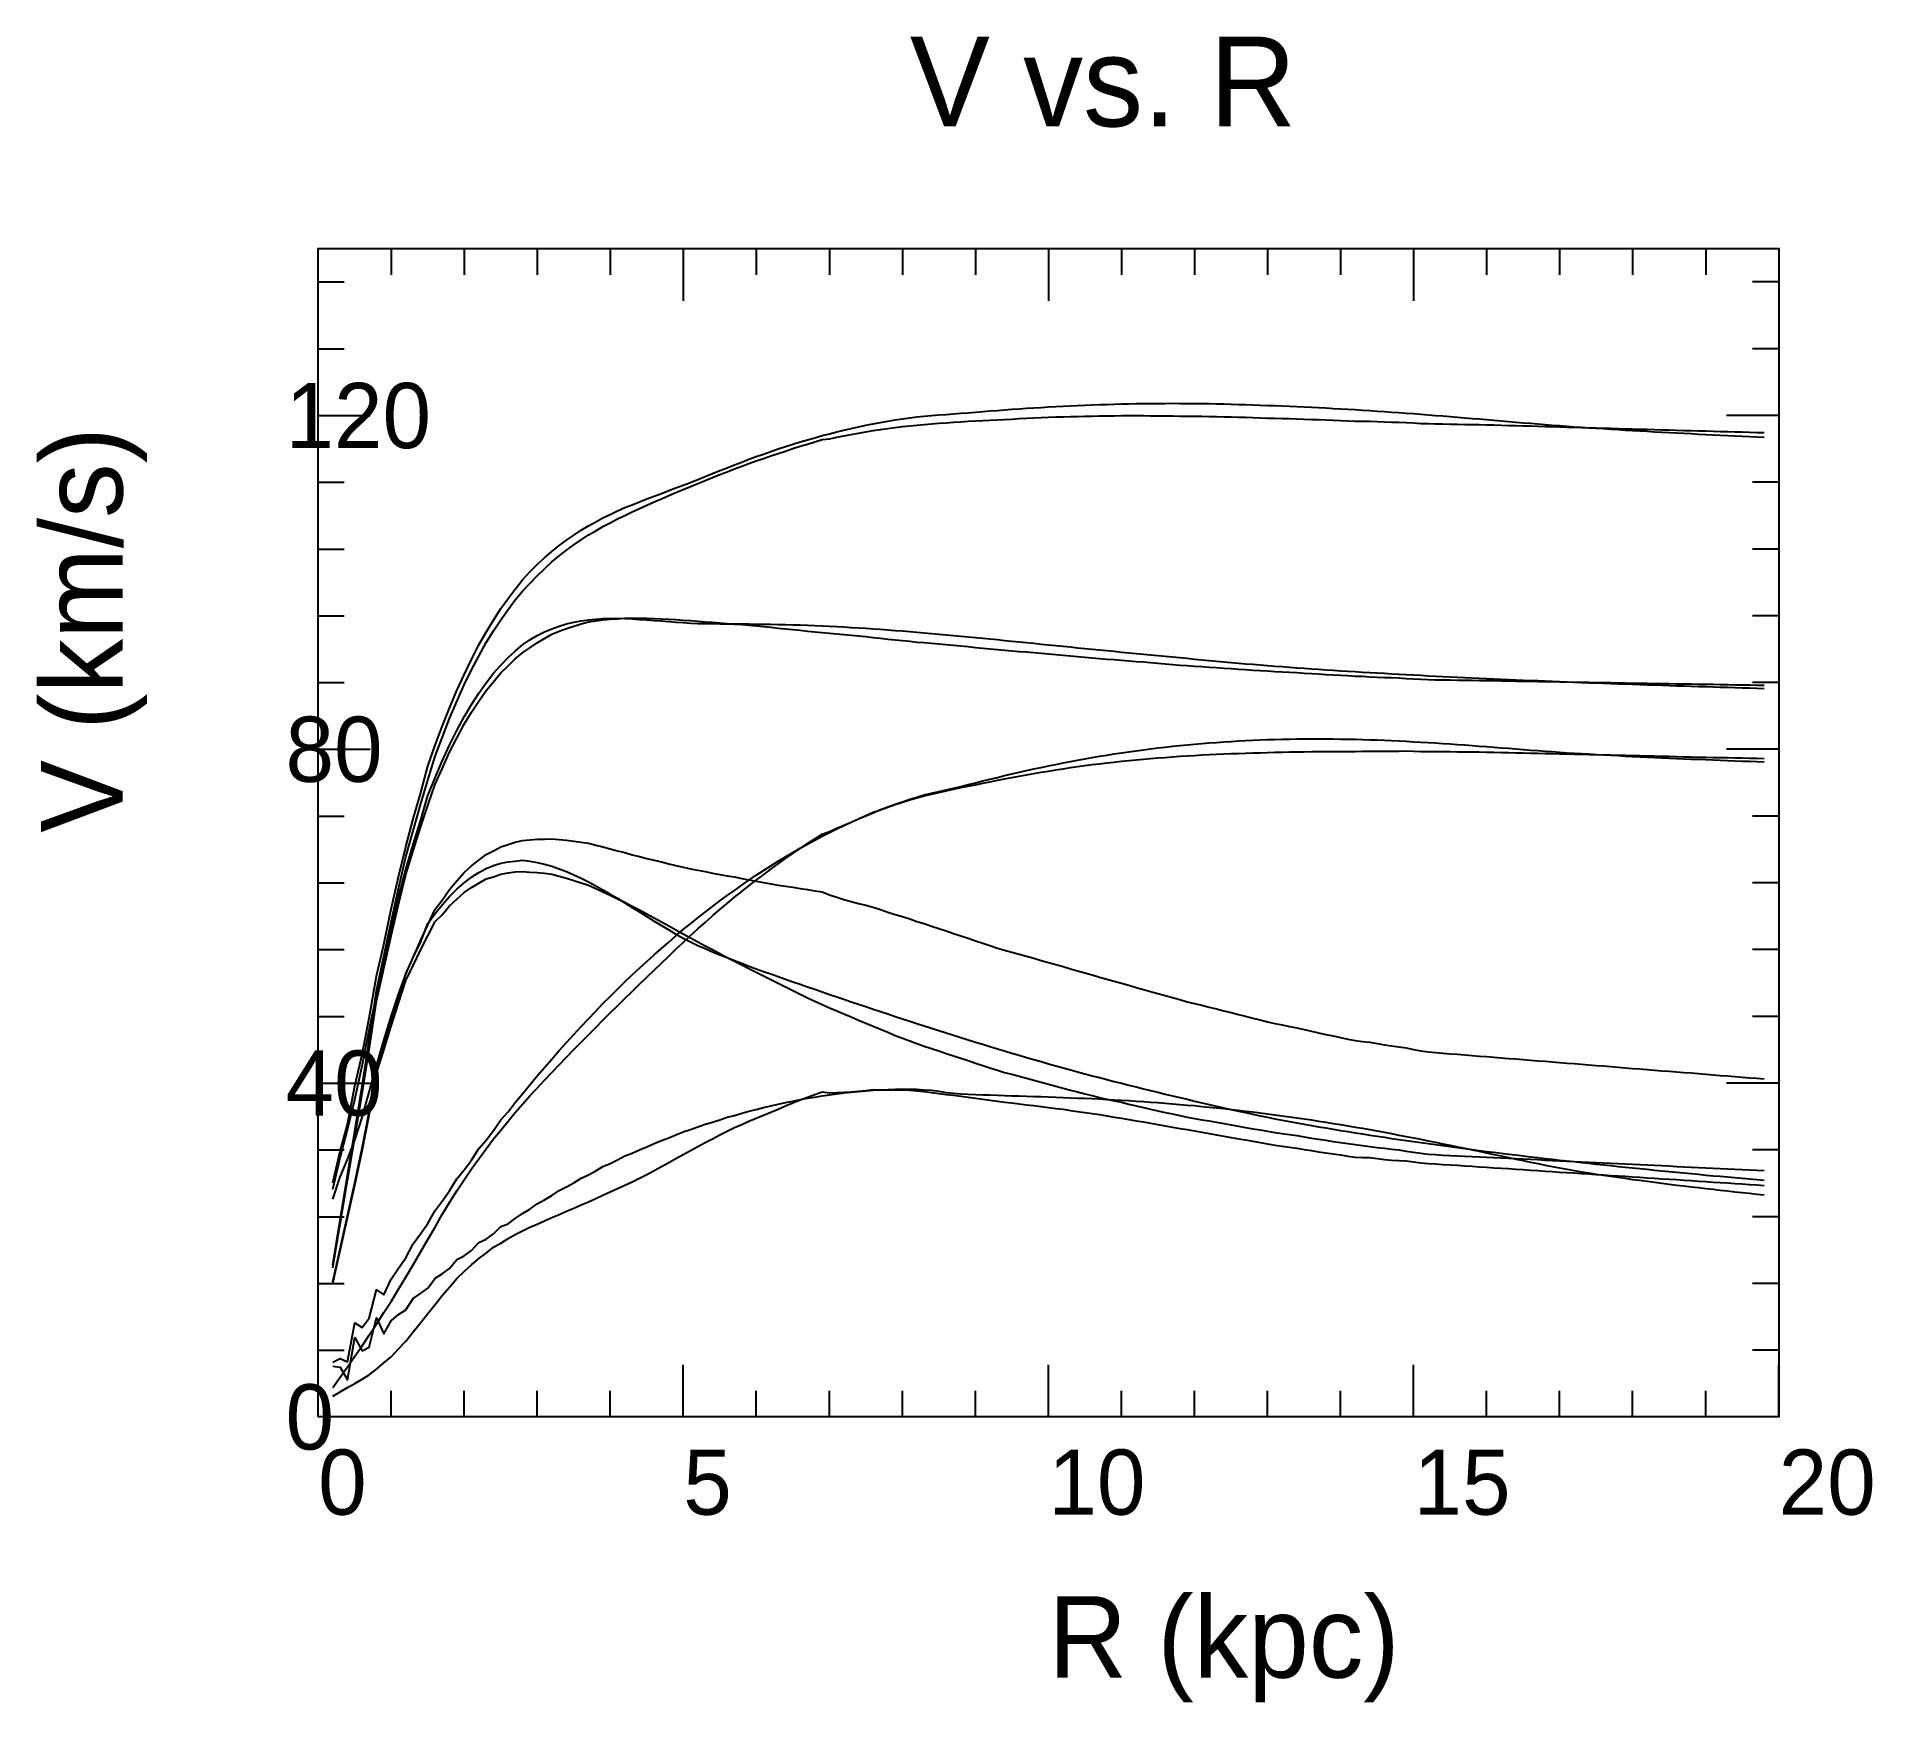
# Model space of a CAD drawing. Extents: x -35 to 191, y -35 to 169.
import ezdxf

# ---------------------------------------------------------------- set-up
doc = ezdxf.new("R2010")
doc.units = 0

msp = doc.modelspace()

# ---------------------------------------------------------------- linework, layer by layer
at = {"color": 0}
for p, q in [((8.96, 143.35), (8.96, 140.15)), ((17.92, 143.35), (17.92, 140.15)), ((26.88, 143.35), (26.88, 140.15)), ((35.84, 143.35), (35.84, 140.15)), ((44.8, 143.35), (44.8, 136.95)), ((53.76, 143.35), (53.76, 140.15)), ((62.72, 143.35), (62.72, 140.15)), ((71.68, 143.35), (71.68, 140.15)), ((80.64, 143.35), (80.64, 140.15)), ((89.6, 143.35), (89.6, 136.95)), ((98.56, 143.35), (98.56, 140.15)), ((107.52, 143.35), (107.52, 140.15)), ((116.48, 143.35), (116.48, 140.15)), ((125.44, 143.35), (125.44, 140.15)), ((134.4, 143.35), (134.4, 136.95)), ((143.36, 143.35), (143.36, 140.15)), ((152.32, 143.35), (152.32, 140.15)), ((161.28, 143.35), (161.28, 140.15)), ((170.24, 143.35), (170.24, 140.15)), ((179.2, 143.35), (179.2, 136.95)), ((0, 139.26), (3.2, 139.26)), ((179.2, 139.26), (176, 139.26)), ((0, 131.06), (3.2, 131.06)), ((179.2, 131.06), (176, 131.06)), ((0, 122.87), (6.4, 122.87)), ((179.2, 122.87), (172.8, 122.87)), ((0, 114.68), (3.2, 114.68)), ((179.2, 114.68), (176, 114.68)), ((0, 106.49), (3.2, 106.49)), ((179.2, 106.49), (176, 106.49)), ((0, 98.3), (3.2, 98.3)), ((179.2, 98.3), (176, 98.3)), ((0, 90.11), (3.2, 90.11)), ((179.2, 90.11), (176, 90.11)), ((0, 81.92), (6.4, 81.92)), ((179.2, 81.92), (172.8, 81.92)), ((0, 73.72), (3.2, 73.72)), ((179.2, 73.72), (176, 73.72)), ((0, 65.53), (3.2, 65.53)), ((179.2, 65.53), (176, 65.53)), ((0, 57.34), (3.2, 57.34)), ((179.2, 57.34), (176, 57.34)), ((0, 49.15), (3.2, 49.15)), ((179.2, 49.15), (176, 49.15)), ((0, 40.96), (6.4, 40.96)), ((179.2, 40.96), (172.8, 40.96)), ((0, 32.77), (3.2, 32.77)), ((179.2, 32.77), (176, 32.77)), ((0, 24.57), (3.2, 24.57)), ((179.2, 24.57), (176, 24.57)), ((0, 16.38), (3.2, 16.38)), ((179.2, 16.38), (176, 16.38)), ((0, 8.19), (3.2, 8.19)), ((179.2, 8.19), (176, 8.19)), ((44.8, 0), (44.8, 6.4)), ((89.6, 0), (89.6, 6.4)), ((134.4, 0), (134.4, 6.4)), ((179.2, 0), (179.2, 6.4)), ((8.96, 0), (8.96, 3.2)), ((17.92, 0), (17.92, 3.2)), ((26.88, 0), (26.88, 3.2)), ((35.84, 0), (35.84, 3.2)), ((53.76, 0), (53.76, 3.2)), ((62.72, 0), (62.72, 3.2)), ((71.68, 0), (71.68, 3.2)), ((80.64, 0), (80.64, 3.2)), ((98.56, 0), (98.56, 3.2)), ((107.52, 0), (107.52, 3.2)), ((116.48, 0), (116.48, 3.2)), ((125.44, 0), (125.44, 3.2)), ((143.36, 0), (143.36, 3.2)), ((152.32, 0), (152.32, 3.2)), ((161.28, 0), (161.28, 3.2)), ((170.24, 0), (170.24, 3.2))]:
    msp.add_line(p, q, dxfattribs=at)
msp.add_lwpolyline([(0, 0), (0, 143.35), (179.2, 143.35), (179.2, 0)], close=True, dxfattribs=at)
at = {"color": 3}
for points in [[(1.79, 28.74), (2.69, 32.59), (3.58, 35.87), (4.48, 40.63), (5.38, 44.45), (6.27, 48.94), (7.17, 54.06), (8.06, 57.95), (8.96, 62.31), (9.86, 66.28), (10.75, 69.95), (11.65, 73.39), (12.54, 76.46), (13.44, 79.84), (14.34, 82.41), (15.23, 84.73), (16.13, 86.95), (17.02, 89.14), (17.92, 91.07), (18.82, 92.92), (19.71, 94.72), (20.61, 96.27), (21.5, 97.77), (22.4, 99.19), (23.3, 100.4), (24.19, 101.57), (25.09, 102.71), (25.98, 103.68), (26.88, 104.59), (27.78, 105.42), (28.67, 106.2), (29.57, 106.93), (30.46, 107.59), (31.36, 108.21), (32.26, 108.81), (33.15, 109.33), (34.05, 109.82), (34.94, 110.31), (35.84, 110.73), (36.74, 111.16), (37.63, 111.57), (38.53, 111.93), (39.42, 112.29), (40.32, 112.64), (41.22, 112.99), (42.11, 113.32), (43.01, 113.66), (43.9, 114), (44.8, 114.34), (45.7, 114.67), (46.59, 115.03), (47.49, 115.39), (48.38, 115.75), (49.28, 116.11), (50.18, 116.47), (51.07, 116.82), (51.97, 117.16), (52.86, 117.5), (53.76, 117.83), (54.66, 118.15), (55.55, 118.47), (56.45, 118.78), (57.34, 119.06), (58.24, 119.35), (59.14, 119.63), (60.03, 119.89), (60.93, 120.15), (61.82, 120.4), (62.72, 120.64), (63.62, 120.87), (64.51, 121.09), (65.41, 121.29), (66.3, 121.49), (67.2, 121.68), (68.1, 121.86), (68.99, 122.03), (69.89, 122.18), (70.78, 122.33), (71.68, 122.47), (72.58, 122.59), (73.47, 122.7), (74.37, 122.81), (75.26, 122.89), (76.16, 122.95), (77.06, 123.01), (77.95, 123.07), (78.85, 123.15), (79.74, 123.22), (80.64, 123.29), (81.54, 123.36), (82.43, 123.43), (83.33, 123.5), (84.22, 123.57), (85.12, 123.64), (86.02, 123.7), (86.91, 123.76), (87.81, 123.82), (88.7, 123.87), (89.6, 123.93), (90.5, 123.97), (91.39, 124.02), (92.29, 124.07), (93.18, 124.1), (94.08, 124.14), (94.98, 124.18), (95.87, 124.21), (96.77, 124.24), (97.66, 124.27), (98.56, 124.29), (99.46, 124.31), (100.35, 124.33), (101.25, 124.34), (102.14, 124.35), (103.04, 124.36), (103.94, 124.36), (104.83, 124.37), (105.73, 124.36), (106.62, 124.36), (107.52, 124.35), (108.42, 124.34), (109.31, 124.33), (110.21, 124.31), (111.1, 124.29), (112, 124.27), (112.9, 124.24), (113.79, 124.22), (114.69, 124.19), (115.58, 124.16), (116.48, 124.12), (117.38, 124.09), (118.27, 124.05), (119.17, 124.02), (120.06, 123.98), (120.96, 123.94), (121.86, 123.89), (122.75, 123.85), (123.65, 123.8), (124.54, 123.75), (125.44, 123.7), (126.34, 123.65), (127.23, 123.59), (128.13, 123.54), (129.02, 123.48), (129.92, 123.42), (130.82, 123.36), (131.71, 123.3), (132.61, 123.23), (133.5, 123.17), (134.4, 123.1), (135.3, 123.03), (136.19, 122.96), (137.09, 122.89), (137.98, 122.82), (138.88, 122.75), (139.78, 122.67), (140.67, 122.6), (141.57, 122.52), (142.46, 122.45), (143.36, 122.37), (144.26, 122.29), (145.15, 122.22), (146.05, 122.14), (146.94, 122.07), (147.84, 121.99), (148.74, 121.92), (149.63, 121.84), (150.53, 121.77), (151.42, 121.7), (152.32, 121.63), (153.22, 121.56), (154.11, 121.5), (155.01, 121.44), (155.9, 121.38), (156.8, 121.32), (157.7, 121.26), (158.59, 121.2), (159.49, 121.15), (160.38, 121.09), (161.28, 121.04), (162.18, 120.99), (163.07, 120.94), (163.97, 120.89), (164.86, 120.84), (165.76, 120.79), (166.66, 120.74), (167.55, 120.69), (168.45, 120.65), (169.34, 120.6), (170.24, 120.56), (171.14, 120.51), (172.03, 120.47), (172.93, 120.43), (173.82, 120.38), (174.72, 120.34), (175.62, 120.3), (176.51, 120.26), (177.41, 120.22)], [(1.79, 27.94), (2.69, 31.79), (3.58, 35.23), (4.48, 38.96), (5.38, 43.07), (6.27, 47.41), (7.17, 51.77), (8.06, 55.98), (8.96, 59.98), (9.86, 63.71), (10.75, 67.18), (11.65, 70.25), (12.54, 73.08), (13.44, 76.23), (14.34, 78.41), (15.23, 80.48), (16.13, 82.41), (17.02, 84.21), (17.92, 85.88), (18.82, 87.41), (19.71, 88.81), (20.61, 90.08), (21.5, 91.24), (22.4, 92.25), (23.3, 93.16), (24.19, 93.97), (25.09, 94.74), (25.98, 95.34), (26.88, 95.86), (27.78, 96.31), (28.67, 96.7), (29.57, 97.02), (30.46, 97.3), (31.36, 97.51), (32.26, 97.69), (33.15, 97.82), (34.05, 97.9), (34.94, 97.95), (35.84, 97.98), (36.74, 97.99), (37.63, 97.96), (38.53, 97.92), (39.42, 97.86), (40.32, 97.8), (41.22, 97.73), (42.11, 97.66), (43.01, 97.59), (43.9, 97.52), (44.8, 97.46), (45.7, 97.4), (46.59, 97.37), (47.49, 97.35), (48.38, 97.34), (49.28, 97.33), (50.18, 97.33), (51.07, 97.32), (51.97, 97.31), (52.86, 97.3), (53.76, 97.29), (54.66, 97.28), (55.55, 97.27), (56.45, 97.25), (57.34, 97.23), (58.24, 97.2), (59.14, 97.17), (60.03, 97.14), (60.93, 97.11), (61.82, 97.07), (62.72, 97.03), (63.62, 96.98), (64.51, 96.93), (65.41, 96.88), (66.3, 96.83), (67.2, 96.77), (68.1, 96.71), (68.99, 96.64), (69.89, 96.58), (70.78, 96.51), (71.68, 96.44), (72.58, 96.37), (73.47, 96.29), (74.37, 96.21), (75.26, 96.14), (76.16, 96.06), (77.06, 95.97), (77.95, 95.89), (78.85, 95.81), (79.74, 95.72), (80.64, 95.63), (81.54, 95.55), (82.43, 95.46), (83.33, 95.37), (84.22, 95.28), (85.12, 95.19), (86.02, 95.1), (86.91, 95.01), (87.81, 94.92), (88.7, 94.83), (89.6, 94.74), (90.5, 94.65), (91.39, 94.56), (92.29, 94.47), (93.18, 94.38), (94.08, 94.29), (94.98, 94.2), (95.87, 94.12), (96.77, 94.03), (97.66, 93.94), (98.56, 93.85), (99.46, 93.77), (100.35, 93.68), (101.25, 93.59), (102.14, 93.51), (103.04, 93.42), (103.94, 93.33), (104.83, 93.25), (105.73, 93.16), (106.62, 93.08), (107.52, 92.99), (108.42, 92.91), (109.31, 92.83), (110.21, 92.74), (111.1, 92.66), (112, 92.58), (112.9, 92.5), (113.79, 92.42), (114.69, 92.35), (115.58, 92.27), (116.48, 92.2), (117.38, 92.13), (118.27, 92.06), (119.17, 91.99), (120.06, 91.92), (120.96, 91.86), (121.86, 91.8), (122.75, 91.74), (123.65, 91.68), (124.54, 91.62), (125.44, 91.56), (126.34, 91.51), (127.23, 91.45), (128.13, 91.4), (129.02, 91.34), (129.92, 91.29), (130.82, 91.24), (131.71, 91.19), (132.61, 91.14), (133.5, 91.09), (134.4, 91.05), (135.3, 91), (136.19, 90.95), (137.09, 90.91), (137.98, 90.86), (138.88, 90.82), (139.78, 90.77), (140.67, 90.73), (141.57, 90.69), (142.46, 90.65), (143.36, 90.61), (144.26, 90.57), (145.15, 90.53), (146.05, 90.49), (146.94, 90.45), (147.84, 90.41), (148.74, 90.37), (149.63, 90.34), (150.53, 90.3), (151.42, 90.26), (152.32, 90.23), (153.22, 90.19), (154.11, 90.16), (155.01, 90.13), (155.9, 90.09), (156.8, 90.06), (157.7, 90.03), (158.59, 89.99), (159.49, 89.96), (160.38, 89.93), (161.28, 89.9), (162.18, 89.87), (163.07, 89.84), (163.97, 89.81), (164.86, 89.78), (165.76, 89.75), (166.66, 89.72), (167.55, 89.69), (168.45, 89.66), (169.34, 89.63), (170.24, 89.61), (171.14, 89.58), (172.03, 89.55), (172.93, 89.52), (173.82, 89.5), (174.72, 89.47), (175.62, 89.45), (176.51, 89.42), (177.41, 89.39)], [(1.79, 6.73), (2.69, 7.18), (3.58, 6.76), (4.48, 11.56), (5.38, 10.98), (6.27, 12.12), (7.17, 15.59), (8.06, 14.98), (8.96, 16.89), (9.86, 18.26), (10.75, 19.5), (11.65, 21.25), (12.54, 22.48), (13.44, 23.73), (14.34, 25.34), (15.23, 26.49), (16.13, 27.73), (17.02, 29.23), (17.92, 30.32), (18.82, 31.52), (19.71, 32.93), (20.61, 33.96), (21.5, 35.13), (22.4, 36.46), (23.3, 37.44), (24.19, 38.57), (25.09, 39.66), (25.98, 40.75), (26.88, 41.84), (27.78, 42.87), (28.67, 43.9), (29.57, 44.95), (30.46, 45.93), (31.36, 46.91), (32.26, 47.91), (33.15, 48.84), (34.05, 49.77), (34.94, 50.73), (35.84, 51.6), (36.74, 52.49), (37.63, 53.39), (38.53, 54.23), (39.42, 55.06), (40.32, 55.88), (41.22, 56.7), (42.11, 57.49), (43.01, 58.27), (43.9, 59.04), (44.8, 59.79), (45.7, 60.52), (46.59, 61.24), (47.49, 61.95), (48.38, 62.63), (49.28, 63.31), (50.18, 63.97), (51.07, 64.61), (51.97, 65.24), (52.86, 65.87), (53.76, 66.47), (54.66, 67.05), (55.55, 67.62), (56.45, 68.19), (57.34, 68.73), (58.24, 69.26), (59.14, 69.78), (60.03, 70.27), (60.93, 70.76), (61.82, 71.24), (62.72, 71.69), (63.62, 72.14), (64.51, 72.57), (65.41, 72.98), (66.3, 73.38), (67.2, 73.77), (68.1, 74.14), (68.99, 74.51), (69.89, 74.84), (70.78, 75.17), (71.68, 75.49), (72.58, 75.78), (73.47, 76.06), (74.37, 76.32), (75.26, 76.55), (76.16, 76.75), (77.06, 76.94), (77.95, 77.15), (78.85, 77.37), (79.74, 77.59), (80.64, 77.81), (81.54, 78.03), (82.43, 78.25), (83.33, 78.47), (84.22, 78.69), (85.12, 78.89), (86.02, 79.1), (86.91, 79.31), (87.81, 79.5), (88.7, 79.69), (89.6, 79.88), (90.5, 80.06), (91.39, 80.24), (92.29, 80.42), (93.18, 80.58), (94.08, 80.75), (94.98, 80.91), (95.87, 81.06), (96.77, 81.21), (97.66, 81.35), (98.56, 81.48), (99.46, 81.62), (100.35, 81.74), (101.25, 81.86), (102.14, 81.98), (103.04, 82.09), (103.94, 82.19), (104.83, 82.29), (105.73, 82.38), (106.62, 82.47), (107.52, 82.56), (108.42, 82.63), (109.31, 82.71), (110.21, 82.77), (111.1, 82.84), (112, 82.89), (112.9, 82.95), (113.79, 82.99), (114.69, 83.04), (115.58, 83.07), (116.48, 83.1), (117.38, 83.13), (118.27, 83.15), (119.17, 83.17), (120.06, 83.19), (120.96, 83.2), (121.86, 83.2), (122.75, 83.2), (123.65, 83.2), (124.54, 83.19), (125.44, 83.18), (126.34, 83.16), (127.23, 83.14), (128.13, 83.12), (129.02, 83.09), (129.92, 83.06), (130.82, 83.02), (131.71, 82.98), (132.61, 82.94), (133.5, 82.9), (134.4, 82.85), (135.3, 82.8), (136.19, 82.75), (137.09, 82.69), (137.98, 82.64), (138.88, 82.58), (139.78, 82.51), (140.67, 82.45), (141.57, 82.38), (142.46, 82.32), (143.36, 82.25), (144.26, 82.18), (145.15, 82.11), (146.05, 82.04), (146.94, 81.97), (147.84, 81.9), (148.74, 81.83), (149.63, 81.76), (150.53, 81.69), (151.42, 81.63), (152.32, 81.56), (153.22, 81.5), (154.11, 81.44), (155.01, 81.39), (155.9, 81.34), (156.8, 81.28), (157.7, 81.23), (158.59, 81.19), (159.49, 81.14), (160.38, 81.09), (161.28, 81.05), (162.18, 81), (163.07, 80.96), (163.97, 80.92), (164.86, 80.88), (165.76, 80.84), (166.66, 80.8), (167.55, 80.76), (168.45, 80.72), (169.34, 80.69), (170.24, 80.65), (171.14, 80.62), (172.03, 80.58), (172.93, 80.55), (173.82, 80.51), (174.72, 80.48), (175.62, 80.45), (176.51, 80.42), (177.41, 80.38)]]:
    msp.add_lwpolyline(points, dxfattribs=at)
at = {"color": 4}
for points in [[(1.79, 18.65), (2.69, 24.15), (3.58, 29.64), (4.48, 35.07), (5.38, 40.59), (6.27, 46.15), (7.17, 52.27), (8.06, 56.49), (8.96, 60.7), (9.86, 64.79), (10.75, 68.73), (11.65, 71.93), (12.54, 75.11), (13.44, 78.11), (14.34, 81.07), (15.23, 83.31), (16.13, 85.68), (17.02, 87.79), (17.92, 89.82), (18.82, 91.66), (19.71, 93.35), (20.61, 95.01), (21.5, 96.44), (22.4, 97.82), (23.3, 99.07), (24.19, 100.24), (25.09, 101.3), (25.98, 102.27), (26.88, 103.2), (27.78, 104.07), (28.67, 104.93), (29.57, 105.64), (30.46, 106.33), (31.36, 106.99), (32.26, 107.62), (33.15, 108.24), (34.05, 108.73), (34.94, 109.24), (35.84, 109.72), (36.74, 110.18), (37.63, 110.62), (38.53, 111.05), (39.42, 111.46), (40.32, 111.87), (41.22, 112.28), (42.11, 112.66), (43.01, 113.05), (43.9, 113.43), (44.8, 113.8), (45.7, 114.17), (46.59, 114.54), (47.49, 114.9), (48.38, 115.26), (49.28, 115.62), (50.18, 115.96), (51.07, 116.32), (51.97, 116.64), (52.86, 116.97), (53.76, 117.3), (54.66, 117.6), (55.55, 117.91), (56.45, 118.22), (57.34, 118.51), (58.24, 118.81), (59.14, 119.1), (60.03, 119.36), (60.93, 119.63), (61.82, 119.91), (62.72, 120.03), (63.62, 120.2), (64.51, 120.37), (65.41, 120.53), (66.3, 120.7), (67.2, 120.88), (68.1, 121.05), (68.99, 121.17), (69.89, 121.28), (70.78, 121.39), (71.68, 121.51), (72.58, 121.6), (73.47, 121.69), (74.37, 121.78), (75.26, 121.86), (76.16, 121.93), (77.06, 121.99), (77.95, 122.05), (78.85, 122.11), (79.74, 122.16), (80.64, 122.2), (81.54, 122.25), (82.43, 122.29), (83.33, 122.33), (84.22, 122.39), (85.12, 122.44), (86.02, 122.49), (86.91, 122.55), (87.81, 122.59), (88.7, 122.63), (89.6, 122.66), (90.5, 122.69), (91.39, 122.73), (92.29, 122.75), (93.18, 122.77), (94.08, 122.79), (94.98, 122.81), (95.87, 122.82), (96.77, 122.84), (97.66, 122.85), (98.56, 122.86), (99.46, 122.86), (100.35, 122.86), (101.25, 122.86), (102.14, 122.85), (103.04, 122.84), (103.94, 122.83), (104.83, 122.82), (105.73, 122.81), (106.62, 122.8), (107.52, 122.79), (108.42, 122.78), (109.31, 122.76), (110.21, 122.75), (111.1, 122.73), (112, 122.71), (112.9, 122.68), (113.79, 122.65), (114.69, 122.63), (115.58, 122.6), (116.48, 122.56), (117.38, 122.54), (118.27, 122.52), (119.17, 122.49), (120.06, 122.47), (120.96, 122.44), (121.86, 122.4), (122.75, 122.37), (123.65, 122.33), (124.54, 122.29), (125.44, 122.26), (126.34, 122.22), (127.23, 122.18), (128.13, 122.17), (129.02, 122.16), (129.92, 122.12), (130.82, 122.08), (131.71, 122.06), (132.61, 122.04), (133.5, 122.01), (134.4, 121.96), (135.3, 121.91), (136.19, 121.88), (137.09, 121.86), (137.98, 121.84), (138.88, 121.83), (139.78, 121.81), (140.67, 121.79), (141.57, 121.77), (142.46, 121.75), (143.36, 121.73), (144.26, 121.71), (145.15, 121.68), (146.05, 121.66), (146.94, 121.64), (147.84, 121.61), (148.74, 121.59), (149.63, 121.56), (150.53, 121.53), (151.42, 121.51), (152.32, 121.48), (153.22, 121.46), (154.11, 121.43), (155.01, 121.41), (155.9, 121.38), (156.8, 121.36), (157.7, 121.33), (158.59, 121.3), (159.49, 121.28), (160.38, 121.25), (161.28, 121.23), (162.18, 121.2), (163.07, 121.18), (163.97, 121.15), (164.86, 121.13), (165.76, 121.1), (166.66, 121.08), (167.55, 121.05), (168.45, 121.03), (169.34, 121), (170.24, 120.98), (171.14, 120.95), (172.03, 120.93), (172.93, 120.9), (173.82, 120.88), (174.72, 120.85), (175.62, 120.83), (176.51, 120.8), (177.41, 120.78)], [(1.79, 18.3), (2.69, 23.66), (3.58, 28.99), (4.48, 34.27), (5.38, 39.64), (6.27, 45.04), (7.17, 51.01), (8.06, 55.02), (8.96, 59.03), (9.86, 62.86), (10.75, 66.56), (11.65, 69.46), (12.54, 72.33), (13.44, 75.01), (14.34, 77.65), (15.23, 79.52), (16.13, 81.55), (17.02, 83.28), (17.92, 84.98), (18.82, 86.46), (19.71, 87.82), (20.61, 89.13), (21.5, 90.21), (22.4, 91.28), (23.3, 92.17), (24.19, 93.03), (25.09, 93.74), (25.98, 94.38), (26.88, 94.98), (27.78, 95.52), (28.67, 96.03), (29.57, 96.41), (30.46, 96.74), (31.36, 97.04), (32.26, 97.31), (33.15, 97.55), (34.05, 97.67), (34.94, 97.79), (35.84, 97.88), (36.74, 97.94), (37.63, 98), (38.53, 98.01), (39.42, 98.02), (40.32, 98), (41.22, 97.98), (42.11, 97.94), (43.01, 97.89), (43.9, 97.83), (44.8, 97.78), (45.7, 97.71), (46.59, 97.64), (47.49, 97.57), (48.38, 97.5), (49.28, 97.42), (50.18, 97.34), (51.07, 97.28), (51.97, 97.21), (52.86, 97.14), (53.76, 97.06), (54.66, 96.98), (55.55, 96.89), (56.45, 96.8), (57.34, 96.71), (58.24, 96.62), (59.14, 96.52), (60.03, 96.42), (60.93, 96.33), (61.82, 96.25), (62.72, 96.16), (63.62, 96.08), (64.51, 96), (65.41, 95.91), (66.3, 95.83), (67.2, 95.74), (68.1, 95.65), (68.99, 95.55), (69.89, 95.45), (70.78, 95.34), (71.68, 95.25), (72.58, 95.17), (73.47, 95.08), (74.37, 95.01), (75.26, 94.93), (76.16, 94.85), (77.06, 94.76), (77.95, 94.68), (78.85, 94.6), (79.74, 94.52), (80.64, 94.42), (81.54, 94.33), (82.43, 94.24), (83.33, 94.15), (84.22, 94.07), (85.12, 94), (86.02, 93.93), (86.91, 93.86), (87.81, 93.78), (88.7, 93.7), (89.6, 93.62), (90.5, 93.54), (91.39, 93.46), (92.29, 93.38), (93.18, 93.3), (94.08, 93.22), (94.98, 93.15), (95.87, 93.07), (96.77, 92.99), (97.66, 92.93), (98.56, 92.86), (99.46, 92.78), (100.35, 92.7), (101.25, 92.63), (102.14, 92.55), (103.04, 92.48), (103.94, 92.41), (104.83, 92.33), (105.73, 92.26), (106.62, 92.19), (107.52, 92.13), (108.42, 92.07), (109.31, 92.01), (110.21, 91.95), (111.1, 91.89), (112, 91.83), (112.9, 91.76), (113.79, 91.7), (114.69, 91.64), (115.58, 91.58), (116.48, 91.53), (117.38, 91.47), (118.27, 91.42), (119.17, 91.37), (120.06, 91.32), (120.96, 91.26), (121.86, 91.21), (122.75, 91.16), (123.65, 91.1), (124.54, 91.06), (125.44, 91.01), (126.34, 90.96), (127.23, 90.91), (128.13, 90.87), (129.02, 90.82), (129.92, 90.78), (130.82, 90.74), (131.71, 90.71), (132.61, 90.67), (133.5, 90.62), (134.4, 90.57), (135.3, 90.53), (136.19, 90.49), (137.09, 90.46), (137.98, 90.45), (138.88, 90.43), (139.78, 90.41), (140.67, 90.4), (141.57, 90.38), (142.46, 90.37), (143.36, 90.35), (144.26, 90.34), (145.15, 90.32), (146.05, 90.31), (146.94, 90.29), (147.84, 90.28), (148.74, 90.26), (149.63, 90.25), (150.53, 90.23), (151.42, 90.22), (152.32, 90.2), (153.22, 90.19), (154.11, 90.17), (155.01, 90.16), (155.9, 90.14), (156.8, 90.13), (157.7, 90.11), (158.59, 90.1), (159.49, 90.08), (160.38, 90.07), (161.28, 90.05), (162.18, 90.04), (163.07, 90.02), (163.97, 90.01), (164.86, 89.99), (165.76, 89.98), (166.66, 89.96), (167.55, 89.95), (168.45, 89.93), (169.34, 89.92), (170.24, 89.9), (171.14, 89.89), (172.03, 89.87), (172.93, 89.86), (173.82, 89.84), (174.72, 89.83), (175.62, 89.81), (176.51, 89.8), (177.41, 89.78)], [(1.79, 3.59), (2.69, 4.86), (3.58, 6.15), (4.48, 7.44), (5.38, 8.74), (6.27, 10.03), (7.17, 11.4), (8.06, 12.81), (8.96, 14.18), (9.86, 15.68), (10.75, 17.14), (11.65, 18.68), (12.54, 20.23), (13.44, 21.78), (14.34, 23.29), (15.23, 24.82), (16.13, 26.3), (17.02, 27.76), (17.92, 29.1), (18.82, 30.43), (19.71, 31.67), (20.61, 32.89), (21.5, 34.1), (22.4, 35.17), (23.3, 36.3), (24.19, 37.34), (25.09, 38.38), (25.98, 39.39), (26.88, 40.35), (27.78, 41.32), (28.67, 42.27), (29.57, 43.2), (30.46, 44.14), (31.36, 45.07), (32.26, 45.97), (33.15, 46.89), (34.05, 47.79), (34.94, 48.68), (35.84, 49.57), (36.74, 50.46), (37.63, 51.32), (38.53, 52.21), (39.42, 53.08), (40.32, 53.94), (41.22, 54.83), (42.11, 55.68), (43.01, 56.54), (43.9, 57.39), (44.8, 58.22), (45.7, 59.05), (46.59, 59.88), (47.49, 60.67), (48.38, 61.48), (49.28, 62.26), (50.18, 63.01), (51.07, 63.77), (51.97, 64.47), (52.86, 65.16), (53.76, 65.86), (54.66, 66.53), (55.55, 67.19), (56.45, 67.86), (57.34, 68.5), (58.24, 69.13), (59.14, 69.76), (60.03, 70.35), (60.93, 70.93), (61.82, 71.51), (62.72, 71.83), (63.62, 72.23), (64.51, 72.62), (65.41, 72.99), (66.3, 73.39), (67.2, 73.8), (68.1, 74.19), (68.99, 74.5), (69.89, 74.82), (70.78, 75.13), (71.68, 75.44), (72.58, 75.7), (73.47, 75.95), (74.37, 76.19), (75.26, 76.4), (76.16, 76.62), (77.06, 76.82), (77.95, 77.01), (78.85, 77.21), (79.74, 77.4), (80.64, 77.57), (81.54, 77.76), (82.43, 77.93), (83.33, 78.11), (84.22, 78.29), (85.12, 78.45), (86.02, 78.62), (86.91, 78.79), (87.81, 78.95), (88.7, 79.1), (89.6, 79.25), (90.5, 79.4), (91.39, 79.54), (92.29, 79.67), (93.18, 79.79), (94.08, 79.92), (94.98, 80.04), (95.87, 80.15), (96.77, 80.25), (97.66, 80.35), (98.56, 80.44), (99.46, 80.54), (100.35, 80.62), (101.25, 80.71), (102.14, 80.79), (103.04, 80.86), (103.94, 80.93), (104.83, 80.99), (105.73, 81.06), (106.62, 81.12), (107.52, 81.17), (108.42, 81.22), (109.31, 81.27), (110.21, 81.31), (111.1, 81.35), (112, 81.39), (112.9, 81.42), (113.79, 81.45), (114.69, 81.48), (115.58, 81.5), (116.48, 81.52), (117.38, 81.55), (118.27, 81.57), (119.17, 81.59), (120.06, 81.61), (120.96, 81.62), (121.86, 81.63), (122.75, 81.63), (123.65, 81.64), (124.54, 81.64), (125.44, 81.64), (126.34, 81.63), (127.23, 81.63), (128.13, 81.67), (129.02, 81.69), (129.92, 81.68), (130.82, 81.67), (131.71, 81.67), (132.61, 81.69), (133.5, 81.71), (134.4, 81.67), (135.3, 81.65), (136.19, 81.65), (137.09, 81.64), (137.98, 81.64), (138.88, 81.63), (139.78, 81.62), (140.67, 81.61), (141.57, 81.6), (142.46, 81.59), (143.36, 81.57), (144.26, 81.56), (145.15, 81.54), (146.05, 81.52), (146.94, 81.5), (147.84, 81.48), (148.74, 81.46), (149.63, 81.44), (150.53, 81.42), (151.42, 81.4), (152.32, 81.38), (153.22, 81.35), (154.11, 81.33), (155.01, 81.31), (155.9, 81.29), (156.8, 81.27), (157.7, 81.25), (158.59, 81.23), (159.49, 81.2), (160.38, 81.18), (161.28, 81.16), (162.18, 81.14), (163.07, 81.12), (163.97, 81.1), (164.86, 81.08), (165.76, 81.06), (166.66, 81.03), (167.55, 81.01), (168.45, 80.99), (169.34, 80.97), (170.24, 80.95), (171.14, 80.93), (172.03, 80.91), (172.93, 80.89), (173.82, 80.87), (174.72, 80.85), (175.62, 80.83), (176.51, 80.81), (177.41, 80.79)]]:
    msp.add_lwpolyline(points, dxfattribs=at)
at = {"color": 1}
msp.add_lwpolyline([(1.79, 16.59), (2.69, 20.63), (3.58, 24.68), (4.48, 28.73), (5.38, 32.98), (6.27, 37.37), (7.17, 42.56), (8.06, 45.5), (8.96, 48.52), (9.86, 51.47), (10.75, 54.35), (11.65, 56.37), (12.54, 58.43), (13.44, 60.38), (14.34, 62.32), (15.23, 63.39), (16.13, 64.72), (17.02, 65.77), (17.92, 66.79), (18.82, 67.6), (19.71, 68.31), (20.61, 69.01), (21.5, 69.47), (22.4, 69.95), (23.3, 70.25), (24.19, 70.54), (25.09, 70.71), (25.98, 70.79), (26.88, 70.87), (27.78, 70.91), (28.67, 70.95), (29.57, 70.86), (30.46, 70.75), (31.36, 70.63), (32.26, 70.51), (33.15, 70.4), (34.05, 70.15), (34.94, 69.93), (35.84, 69.7), (36.74, 69.47), (37.63, 69.25), (38.53, 68.98), (39.42, 68.76), (40.32, 68.52), (41.22, 68.31), (42.11, 68.09), (43.01, 67.87), (43.9, 67.66), (44.8, 67.47), (45.7, 67.27), (46.59, 67.09), (47.49, 66.91), (48.38, 66.73), (49.28, 66.56), (50.18, 66.39), (51.07, 66.25), (51.97, 66.07), (52.86, 65.9), (53.76, 65.74), (54.66, 65.58), (55.55, 65.42), (56.45, 65.26), (57.34, 65.12), (58.24, 64.99), (59.14, 64.85), (60.03, 64.7), (60.93, 64.56), (61.82, 64.44), (62.72, 64.06), (63.62, 63.78), (64.51, 63.5), (65.41, 63.23), (66.3, 62.99), (67.2, 62.78), (68.1, 62.56), (68.99, 62.25), (69.89, 61.95), (70.78, 61.66), (71.68, 61.4), (72.58, 61.11), (73.47, 60.8), (74.37, 60.53), (75.26, 60.23), (76.16, 59.93), (77.06, 59.63), (77.95, 59.33), (78.85, 59.03), (79.74, 58.74), (80.64, 58.43), (81.54, 58.12), (82.43, 57.83), (83.33, 57.53), (84.22, 57.27), (85.12, 57.02), (86.02, 56.77), (86.91, 56.53), (87.81, 56.27), (88.7, 56.01), (89.6, 55.76), (90.5, 55.5), (91.39, 55.25), (92.29, 54.98), (93.18, 54.72), (94.08, 54.47), (94.98, 54.23), (95.87, 53.97), (96.77, 53.71), (97.66, 53.47), (98.56, 53.22), (99.46, 52.96), (100.35, 52.7), (101.25, 52.45), (102.14, 52.2), (103.04, 51.94), (103.94, 51.69), (104.83, 51.45), (105.73, 51.2), (106.62, 50.95), (107.52, 50.73), (108.42, 50.51), (109.31, 50.28), (110.21, 50.06), (111.1, 49.84), (112, 49.61), (112.9, 49.38), (113.79, 49.16), (114.69, 48.94), (115.58, 48.71), (116.48, 48.48), (117.38, 48.28), (118.27, 48.1), (119.17, 47.91), (120.06, 47.72), (120.96, 47.52), (121.86, 47.32), (122.75, 47.12), (123.65, 46.93), (124.54, 46.74), (125.44, 46.55), (126.34, 46.37), (127.23, 46.18), (128.13, 46.08), (129.02, 45.97), (129.92, 45.8), (130.82, 45.64), (131.71, 45.52), (132.61, 45.42), (133.5, 45.3), (134.4, 45.1), (135.3, 44.93), (136.19, 44.8), (137.09, 44.71), (137.98, 44.64), (138.88, 44.57), (139.78, 44.5), (140.67, 44.42), (141.57, 44.35), (142.46, 44.28), (143.36, 44.21), (144.26, 44.14), (145.15, 44.06), (146.05, 43.99), (146.94, 43.92), (147.84, 43.85), (148.74, 43.78), (149.63, 43.71), (150.53, 43.63), (151.42, 43.56), (152.32, 43.49), (153.22, 43.42), (154.11, 43.35), (155.01, 43.27), (155.9, 43.2), (156.8, 43.13), (157.7, 43.06), (158.59, 42.99), (159.49, 42.92), (160.38, 42.84), (161.28, 42.77), (162.18, 42.7), (163.07, 42.63), (163.97, 42.56), (164.86, 42.48), (165.76, 42.41), (166.66, 42.34), (167.55, 42.27), (168.45, 42.2), (169.34, 42.13), (170.24, 42.05), (171.14, 41.98), (172.03, 41.91), (172.93, 41.84), (173.82, 41.77), (174.72, 41.7), (175.62, 41.62), (176.51, 41.55), (177.41, 41.48)], dxfattribs=at)
at = {"color": 2}
for points in [[(1.79, 16.59), (2.69, 20.63), (3.58, 24.68), (4.48, 28.73), (5.38, 32.98), (6.27, 37.37), (7.17, 42.56), (8.06, 45.5), (8.96, 48.52), (9.86, 51.47), (10.75, 54.35), (11.65, 56.37), (12.54, 58.43), (13.44, 60.38), (14.34, 62.32), (15.23, 63.39), (16.13, 64.72), (17.02, 65.77), (17.92, 66.79), (18.82, 67.6), (19.71, 68.31), (20.61, 69.01), (21.5, 69.47), (22.4, 69.95), (23.3, 70.25), (24.19, 70.54), (25.09, 70.71), (25.98, 70.79), (26.88, 70.87), (27.78, 70.91), (28.67, 70.95), (29.57, 70.86), (30.46, 70.75), (31.36, 70.63), (32.26, 70.51), (33.15, 70.4), (34.05, 70.15), (34.94, 69.93), (35.84, 69.7), (36.74, 69.47), (37.63, 69.25), (38.53, 68.98), (39.42, 68.76), (40.32, 68.52), (41.22, 68.31), (42.11, 68.09), (43.01, 67.87), (43.9, 67.66), (44.8, 67.47), (45.7, 67.27), (46.59, 67.09), (47.49, 66.91), (48.38, 66.73), (49.28, 66.56), (50.18, 66.39), (51.07, 66.25), (51.97, 66.07), (52.86, 65.9), (53.76, 65.74), (54.66, 65.58), (55.55, 65.42), (56.45, 65.26), (57.34, 65.12), (58.24, 64.99), (59.14, 64.85), (60.03, 64.7), (60.93, 64.56), (61.82, 64.44), (62.72, 64.06), (63.62, 63.78), (64.51, 63.5), (65.41, 63.23), (66.3, 62.99), (67.2, 62.78), (68.1, 62.56), (68.99, 62.25), (69.89, 61.95), (70.78, 61.66), (71.68, 61.4), (72.58, 61.11), (73.47, 60.8), (74.37, 60.53), (75.26, 60.23), (76.16, 59.93), (77.06, 59.63), (77.95, 59.33), (78.85, 59.03), (79.74, 58.74), (80.64, 58.43), (81.54, 58.12), (82.43, 57.83), (83.33, 57.53), (84.22, 57.27), (85.12, 57.02), (86.02, 56.77), (86.91, 56.53), (87.81, 56.27), (88.7, 56.01), (89.6, 55.76), (90.5, 55.5), (91.39, 55.25), (92.29, 54.98), (93.18, 54.72), (94.08, 54.47), (94.98, 54.23), (95.87, 53.97), (96.77, 53.71), (97.66, 53.47), (98.56, 53.22), (99.46, 52.96), (100.35, 52.7), (101.25, 52.45), (102.14, 52.2), (103.04, 51.94), (103.94, 51.69), (104.83, 51.45), (105.73, 51.2), (106.62, 50.95), (107.52, 50.73), (108.42, 50.51), (109.31, 50.28), (110.21, 50.06), (111.1, 49.84), (112, 49.61), (112.9, 49.38), (113.79, 49.16), (114.69, 48.94), (115.58, 48.71), (116.48, 48.48), (117.38, 48.28), (118.27, 48.1), (119.17, 47.91), (120.06, 47.72), (120.96, 47.52), (121.86, 47.32), (122.75, 47.12), (123.65, 46.93), (124.54, 46.74), (125.44, 46.55), (126.34, 46.37), (127.23, 46.18), (128.13, 46.08), (129.02, 45.97), (129.92, 45.8), (130.82, 45.64), (131.71, 45.52), (132.61, 45.42), (133.5, 45.3), (134.4, 45.1), (135.3, 44.93), (136.19, 44.8), (137.09, 44.71), (137.98, 44.64), (138.88, 44.57), (139.78, 44.5), (140.67, 44.42), (141.57, 44.35), (142.46, 44.28), (143.36, 44.21), (144.26, 44.14), (145.15, 44.06), (146.05, 43.99), (146.94, 43.92), (147.84, 43.85), (148.74, 43.78), (149.63, 43.71), (150.53, 43.63), (151.42, 43.56), (152.32, 43.49), (153.22, 43.42), (154.11, 43.35), (155.01, 43.27), (155.9, 43.2), (156.8, 43.13), (157.7, 43.06), (158.59, 42.99), (159.49, 42.92), (160.38, 42.84), (161.28, 42.77), (162.18, 42.7), (163.07, 42.63), (163.97, 42.56), (164.86, 42.48), (165.76, 42.41), (166.66, 42.34), (167.55, 42.27), (168.45, 42.2), (169.34, 42.13), (170.24, 42.05), (171.14, 41.98), (172.03, 41.91), (172.93, 41.84), (173.82, 41.77), (174.72, 41.7), (175.62, 41.62), (176.51, 41.55), (177.41, 41.48)], [(1.79, 26.72), (2.69, 29.45), (3.58, 31.57), (4.48, 33.94), (5.38, 36.75), (6.27, 39.86), (7.17, 43.07), (8.06, 46.19), (8.96, 49.13), (9.86, 51.84), (10.75, 54.33), (11.65, 56.39), (12.54, 58.23), (13.44, 60.56), (14.34, 61.75), (15.23, 62.85), (16.13, 63.85), (17.02, 64.75), (17.92, 65.55), (18.82, 66.23), (19.71, 66.81), (20.61, 67.29), (21.5, 67.67), (22.4, 67.94), (23.3, 68.11), (24.19, 68.2), (25.09, 68.31), (25.98, 68.2), (26.88, 68.04), (27.78, 67.82), (28.67, 67.56), (29.57, 67.26), (30.46, 66.91), (31.36, 66.52), (32.26, 66.1), (33.15, 65.66), (34.05, 65.17), (34.94, 64.67), (35.84, 64.15), (36.74, 63.63), (37.63, 63.08), (38.53, 62.52), (39.42, 61.96), (40.32, 61.4), (41.22, 60.84), (42.11, 60.3), (43.01, 59.77), (43.9, 59.25), (44.8, 58.76), (45.7, 58.29), (46.59, 57.86), (47.49, 57.46), (48.38, 57.08), (49.28, 56.71), (50.18, 56.35), (51.07, 56), (51.97, 55.66), (52.86, 55.32), (53.76, 54.99), (54.66, 54.67), (55.55, 54.35), (56.45, 54.03), (57.34, 53.71), (58.24, 53.4), (59.14, 53.08), (60.03, 52.78), (60.93, 52.47), (61.82, 52.16), (62.72, 51.85), (63.62, 51.55), (64.51, 51.24), (65.41, 50.94), (66.3, 50.64), (67.2, 50.34), (68.1, 50.04), (68.99, 49.74), (69.89, 49.44), (70.78, 49.15), (71.68, 48.85), (72.58, 48.56), (73.47, 48.27), (74.37, 47.98), (75.26, 47.69), (76.16, 47.4), (77.06, 47.11), (77.95, 46.83), (78.85, 46.55), (79.74, 46.27), (80.64, 45.99), (81.54, 45.72), (82.43, 45.44), (83.33, 45.17), (84.22, 44.9), (85.12, 44.64), (86.02, 44.37), (86.91, 44.11), (87.81, 43.85), (88.7, 43.59), (89.6, 43.34), (90.5, 43.09), (91.39, 42.84), (92.29, 42.59), (93.18, 42.35), (94.08, 42.11), (94.98, 41.87), (95.87, 41.63), (96.77, 41.4), (97.66, 41.17), (98.56, 40.94), (99.46, 40.71), (100.35, 40.49), (101.25, 40.26), (102.14, 40.04), (103.04, 39.83), (103.94, 39.61), (104.83, 39.39), (105.73, 39.18), (106.62, 38.97), (107.52, 38.76), (108.42, 38.55), (109.31, 38.34), (110.21, 38.13), (111.1, 37.93), (112, 37.73), (112.9, 37.53), (113.79, 37.34), (114.69, 37.14), (115.58, 36.96), (116.48, 36.77), (117.38, 36.59), (118.27, 36.42), (119.17, 36.25), (120.06, 36.08), (120.96, 35.92), (121.86, 35.76), (122.75, 35.61), (123.65, 35.45), (124.54, 35.3), (125.44, 35.15), (126.34, 35.01), (127.23, 34.86), (128.13, 34.72), (129.02, 34.58), (129.92, 34.44), (130.82, 34.31), (131.71, 34.17), (132.61, 34.04), (133.5, 33.91), (134.4, 33.78), (135.3, 33.66), (136.19, 33.53), (137.09, 33.41), (137.98, 33.29), (138.88, 33.17), (139.78, 33.05), (140.67, 32.93), (141.57, 32.81), (142.46, 32.7), (143.36, 32.58), (144.26, 32.47), (145.15, 32.36), (146.05, 32.25), (146.94, 32.14), (147.84, 32.04), (148.74, 31.93), (149.63, 31.83), (150.53, 31.72), (151.42, 31.62), (152.32, 31.52), (153.22, 31.42), (154.11, 31.32), (155.01, 31.22), (155.9, 31.12), (156.8, 31.02), (157.7, 30.93), (158.59, 30.83), (159.49, 30.74), (160.38, 30.65), (161.28, 30.56), (162.18, 30.47), (163.07, 30.38), (163.97, 30.29), (164.86, 30.2), (165.76, 30.11), (166.66, 30.02), (167.55, 29.94), (168.45, 29.85), (169.34, 29.77), (170.24, 29.68), (171.14, 29.6), (172.03, 29.52), (172.93, 29.44), (173.82, 29.36), (174.72, 29.28), (175.62, 29.2), (176.51, 29.12), (177.41, 29.04)], [(1.79, 6.24), (2.69, 6.11), (3.58, 4.56), (4.48, 9.75), (5.38, 8.1), (6.27, 8.54), (7.17, 12.14), (8.06, 10.2), (8.96, 11.77), (9.86, 12.56), (10.75, 13.15), (11.65, 14.53), (12.54, 15.15), (13.44, 15.79), (14.34, 17.02), (15.23, 17.54), (16.13, 18.19), (17.02, 19.3), (17.92, 19.75), (18.82, 20.41), (19.71, 21.42), (20.61, 21.81), (21.5, 22.46), (22.4, 23.38), (23.3, 23.71), (24.19, 24.36), (25.09, 24.94), (25.98, 25.5), (26.88, 26.13), (27.78, 26.65), (28.67, 27.17), (29.57, 27.77), (30.46, 28.24), (31.36, 28.73), (32.26, 29.3), (33.15, 29.72), (34.05, 30.18), (34.94, 30.72), (35.84, 31.1), (36.74, 31.53), (37.63, 32.03), (38.53, 32.37), (39.42, 32.77), (40.32, 33.15), (41.22, 33.53), (42.11, 33.91), (43.01, 34.26), (43.9, 34.6), (44.8, 34.96), (45.7, 35.27), (46.59, 35.58), (47.49, 35.91), (48.38, 36.18), (49.28, 36.46), (50.18, 36.76), (51.07, 37), (51.97, 37.26), (52.86, 37.53), (53.76, 37.74), (54.66, 37.96), (55.55, 38.17), (56.45, 38.38), (57.34, 38.57), (58.24, 38.75), (59.14, 38.93), (60.03, 39.09), (60.93, 39.24), (61.82, 39.38), (62.72, 39.52), (63.62, 39.64), (64.51, 39.75), (65.41, 39.86), (66.3, 39.94), (67.2, 40.02), (68.1, 40.09), (68.99, 40.14), (69.89, 40.18), (70.78, 40.21), (71.68, 40.22), (72.58, 40.22), (73.47, 40.2), (74.37, 40.15), (75.26, 40.08), (76.16, 39.95), (77.06, 39.82), (77.95, 39.73), (78.85, 39.66), (79.74, 39.61), (80.64, 39.57), (81.54, 39.53), (82.43, 39.5), (83.33, 39.47), (84.22, 39.44), (85.12, 39.41), (86.02, 39.38), (86.91, 39.36), (87.81, 39.33), (88.7, 39.3), (89.6, 39.27), (90.5, 39.24), (91.39, 39.2), (92.29, 39.17), (93.18, 39.13), (94.08, 39.09), (94.98, 39.05), (95.87, 39.01), (96.77, 38.96), (97.66, 38.91), (98.56, 38.87), (99.46, 38.81), (100.35, 38.75), (101.25, 38.69), (102.14, 38.63), (103.04, 38.56), (103.94, 38.49), (104.83, 38.42), (105.73, 38.35), (106.62, 38.27), (107.52, 38.19), (108.42, 38.1), (109.31, 38.01), (110.21, 37.92), (111.1, 37.83), (112, 37.73), (112.9, 37.63), (113.79, 37.53), (114.69, 37.42), (115.58, 37.31), (116.48, 37.19), (117.38, 37.07), (118.27, 36.95), (119.17, 36.83), (120.06, 36.7), (120.96, 36.57), (121.86, 36.44), (122.75, 36.3), (123.65, 36.16), (124.54, 36.01), (125.44, 35.87), (126.34, 35.72), (127.23, 35.57), (128.13, 35.41), (129.02, 35.25), (129.92, 35.09), (130.82, 34.93), (131.71, 34.76), (132.61, 34.59), (133.5, 34.42), (134.4, 34.24), (135.3, 34.07), (136.19, 33.89), (137.09, 33.71), (137.98, 33.52), (138.88, 33.34), (139.78, 33.15), (140.67, 32.97), (141.57, 32.78), (142.46, 32.59), (143.36, 32.4), (144.26, 32.21), (145.15, 32.02), (146.05, 31.83), (146.94, 31.64), (147.84, 31.45), (148.74, 31.26), (149.63, 31.08), (150.53, 30.9), (151.42, 30.72), (152.32, 30.55), (153.22, 30.39), (154.11, 30.24), (155.01, 30.09), (155.9, 29.94), (156.8, 29.8), (157.7, 29.67), (158.59, 29.53), (159.49, 29.4), (160.38, 29.28), (161.28, 29.15), (162.18, 29.03), (163.07, 28.91), (163.97, 28.79), (164.86, 28.68), (165.76, 28.56), (166.66, 28.45), (167.55, 28.34), (168.45, 28.24), (169.34, 28.13), (170.24, 28.03), (171.14, 27.93), (172.03, 27.83), (172.93, 27.73), (173.82, 27.63), (174.72, 27.53), (175.62, 27.44), (176.51, 27.34), (177.41, 27.25)]]:
    msp.add_lwpolyline(points, dxfattribs=at)
at = {"color": 5}
msp.add_lwpolyline([(1.79, 16.39), (2.69, 20.4), (3.58, 24.42), (4.48, 28.43), (5.38, 32.65), (6.27, 37.01), (7.17, 42.16), (8.06, 45.02), (8.96, 47.96), (9.86, 50.78), (10.75, 53.55), (11.65, 55.4), (12.54, 57.28), (13.44, 59.03), (14.34, 60.78), (15.23, 61.62), (16.13, 62.73), (17.02, 63.54), (17.92, 64.36), (18.82, 64.97), (19.71, 65.49), (20.61, 66.01), (21.5, 66.28), (22.4, 66.61), (23.3, 66.76), (24.19, 66.9), (25.09, 66.91), (25.98, 66.86), (26.88, 66.8), (27.78, 66.7), (28.67, 66.61), (29.57, 66.36), (30.46, 66.1), (31.36, 65.82), (32.26, 65.54), (33.15, 65.26), (34.05, 64.83), (34.94, 64.43), (35.84, 64), (36.74, 63.57), (37.63, 63.14), (38.53, 62.66), (39.42, 62.2), (40.32, 61.72), (41.22, 61.25), (42.11, 60.76), (43.01, 60.26), (43.9, 59.77), (44.8, 59.29), (45.7, 58.8), (46.59, 58.31), (47.49, 57.82), (48.38, 57.34), (49.28, 56.86), (50.18, 56.38), (51.07, 55.93), (51.97, 55.47), (52.86, 55.02), (53.76, 54.58), (54.66, 54.12), (55.55, 53.67), (56.45, 53.21), (57.34, 52.77), (58.24, 52.33), (59.14, 51.89), (60.03, 51.44), (60.93, 51.02), (61.82, 50.62), (62.72, 50.21), (63.62, 49.83), (64.51, 49.45), (65.41, 49.07), (66.3, 48.7), (67.2, 48.33), (68.1, 47.96), (68.99, 47.58), (69.89, 47.2), (70.78, 46.81), (71.68, 46.47), (72.58, 46.13), (73.47, 45.8), (74.37, 45.51), (75.26, 45.21), (76.16, 44.9), (77.06, 44.59), (77.95, 44.3), (78.85, 44.01), (79.74, 43.72), (80.64, 43.41), (81.54, 43.11), (82.43, 42.82), (83.33, 42.53), (84.22, 42.28), (85.12, 42.04), (86.02, 41.8), (86.91, 41.56), (87.81, 41.33), (88.7, 41.08), (89.6, 40.83), (90.5, 40.58), (91.39, 40.35), (92.29, 40.11), (93.18, 39.88), (94.08, 39.65), (94.98, 39.43), (95.87, 39.21), (96.77, 38.99), (97.66, 38.8), (98.56, 38.6), (99.46, 38.39), (100.35, 38.18), (101.25, 37.97), (102.14, 37.76), (103.04, 37.56), (103.94, 37.37), (104.83, 37.18), (105.73, 36.99), (106.62, 36.79), (107.52, 36.63), (108.42, 36.47), (109.31, 36.32), (110.21, 36.16), (111.1, 36.01), (112, 35.84), (112.9, 35.68), (113.79, 35.52), (114.69, 35.36), (115.58, 35.21), (116.48, 35.06), (117.38, 34.9), (118.27, 34.77), (119.17, 34.64), (120.06, 34.51), (120.96, 34.37), (121.86, 34.22), (122.75, 34.08), (123.65, 33.94), (124.54, 33.81), (125.44, 33.68), (126.34, 33.55), (127.23, 33.43), (128.13, 33.3), (129.02, 33.18), (129.92, 33.07), (130.82, 32.96), (131.71, 32.86), (132.61, 32.76), (133.5, 32.61), (134.4, 32.48), (135.3, 32.36), (136.19, 32.24), (137.09, 32.18), (137.98, 32.13), (138.88, 32.09), (139.78, 32.05), (140.67, 32), (141.57, 31.96), (142.46, 31.91), (143.36, 31.87), (144.26, 31.83), (145.15, 31.78), (146.05, 31.74), (146.94, 31.7), (147.84, 31.65), (148.74, 31.61), (149.63, 31.57), (150.53, 31.52), (151.42, 31.48), (152.32, 31.44), (153.22, 31.39), (154.11, 31.35), (155.01, 31.31), (155.9, 31.26), (156.8, 31.22), (157.7, 31.18), (158.59, 31.13), (159.49, 31.09), (160.38, 31.05), (161.28, 31), (162.18, 30.96), (163.07, 30.92), (163.97, 30.87), (164.86, 30.83), (165.76, 30.79), (166.66, 30.74), (167.55, 30.7), (168.45, 30.65), (169.34, 30.61), (170.24, 30.57), (171.14, 30.52), (172.03, 30.48), (172.93, 30.44), (173.82, 30.39), (174.72, 30.35), (175.62, 30.31), (176.51, 30.26), (177.41, 30.22)], dxfattribs=at)
at = {"color": 6}
msp.add_lwpolyline([(1.79, 2.56), (2.69, 3.08), (3.58, 3.6), (4.48, 4.12), (5.38, 4.64), (6.27, 5.16), (7.17, 5.86), (8.06, 6.62), (8.96, 7.38), (9.86, 8.37), (10.75, 9.3), (11.65, 10.43), (12.54, 11.56), (13.44, 12.67), (14.34, 13.78), (15.23, 14.89), (16.13, 15.93), (17.02, 16.99), (17.92, 17.83), (18.82, 18.67), (19.71, 19.42), (20.61, 20.11), (21.5, 20.81), (22.4, 21.33), (23.3, 21.88), (24.19, 22.37), (25.09, 22.85), (25.98, 23.28), (26.88, 23.67), (27.78, 24.07), (28.67, 24.45), (29.57, 24.83), (30.46, 25.23), (31.36, 25.62), (32.26, 26.01), (33.15, 26.4), (34.05, 26.79), (34.94, 27.2), (35.84, 27.6), (36.74, 28.02), (37.63, 28.43), (38.53, 28.85), (39.42, 29.31), (40.32, 29.76), (41.22, 30.25), (42.11, 30.74), (43.01, 31.23), (43.9, 31.71), (44.8, 32.2), (45.7, 32.69), (46.59, 33.18), (47.49, 33.66), (48.38, 34.14), (49.28, 34.61), (50.18, 35.06), (51.07, 35.52), (51.97, 35.88), (52.86, 36.27), (53.76, 36.65), (54.66, 37.03), (55.55, 37.4), (56.45, 37.78), (57.34, 38.16), (58.24, 38.53), (59.14, 38.9), (60.03, 39.23), (60.93, 39.56), (61.82, 39.88), (62.72, 39.77), (63.62, 39.8), (64.51, 39.84), (65.41, 39.87), (66.3, 39.96), (67.2, 40.07), (68.1, 40.18), (68.99, 40.13), (69.89, 40.13), (70.78, 40.13), (71.68, 40.13), (72.58, 40.08), (73.47, 39.99), (74.37, 39.91), (75.26, 39.8), (76.16, 39.7), (77.06, 39.58), (77.95, 39.47), (78.85, 39.35), (79.74, 39.23), (80.64, 39.1), (81.54, 38.98), (82.43, 38.86), (83.33, 38.74), (84.22, 38.63), (85.12, 38.52), (86.02, 38.42), (86.91, 38.31), (87.81, 38.2), (88.7, 38.08), (89.6, 37.97), (90.5, 37.86), (91.39, 37.75), (92.29, 37.61), (93.18, 37.47), (94.08, 37.35), (94.98, 37.23), (95.87, 37.09), (96.77, 36.94), (97.66, 36.79), (98.56, 36.64), (99.46, 36.48), (100.35, 36.34), (101.25, 36.19), (102.14, 36.03), (103.04, 35.87), (103.94, 35.71), (104.83, 35.56), (105.73, 35.4), (106.62, 35.25), (107.52, 35.1), (108.42, 34.94), (109.31, 34.78), (110.21, 34.62), (111.1, 34.46), (112, 34.3), (112.9, 34.14), (113.79, 33.99), (114.69, 33.83), (115.58, 33.66), (116.48, 33.49), (117.38, 33.36), (118.27, 33.23), (119.17, 33.09), (120.06, 32.96), (120.96, 32.83), (121.86, 32.68), (122.75, 32.54), (123.65, 32.41), (124.54, 32.27), (125.44, 32.14), (126.34, 32), (127.23, 31.87), (128.13, 31.85), (129.02, 31.81), (129.92, 31.69), (130.82, 31.57), (131.71, 31.5), (132.61, 31.47), (133.5, 31.44), (134.4, 31.29), (135.3, 31.17), (136.19, 31.1), (137.09, 31.05), (137.98, 30.99), (138.88, 30.93), (139.78, 30.87), (140.67, 30.81), (141.57, 30.75), (142.46, 30.7), (143.36, 30.64), (144.26, 30.58), (145.15, 30.52), (146.05, 30.46), (146.94, 30.4), (147.84, 30.34), (148.74, 30.29), (149.63, 30.23), (150.53, 30.17), (151.42, 30.11), (152.32, 30.05), (153.22, 29.99), (154.11, 29.93), (155.01, 29.88), (155.9, 29.82), (156.8, 29.76), (157.7, 29.7), (158.59, 29.64), (159.49, 29.58), (160.38, 29.52), (161.28, 29.47), (162.18, 29.41), (163.07, 29.35), (163.97, 29.29), (164.86, 29.23), (165.76, 29.17), (166.66, 29.12), (167.55, 29.06), (168.45, 29), (169.34, 28.94), (170.24, 28.88), (171.14, 28.82), (172.03, 28.76), (172.93, 28.71), (173.82, 28.65), (174.72, 28.59), (175.62, 28.53), (176.51, 28.47), (177.41, 28.41)], dxfattribs=at)

# ---------------------------------------------------------------- texts
at = {"color": 0}
for s, height, p in [('V vs. R', 11, (72.6, 158.35)), ('120', 8, (-4, 118.87)), ('80', 8, (-4, 77.92)), ('40', 8, (-4, 36.96)), ('0', 8, (-4, -4)), ('0', 8, (0, -12)), ('5', 8, (44.8, -12)), ('10', 8, (89.6, -12)), ('15', 8, (134.4, -12)), ('20', 8, (179.2, -12)), ('R (kpc)', 10, (89.6, -32))]:
    msp.add_text(s, height=height, dxfattribs=at).set_placement(p)
msp.add_text('V (km/s)', height=10, rotation=90, dxfattribs=at).set_placement((-24, 71.68))

doc.saveas('drawing.dxf')
